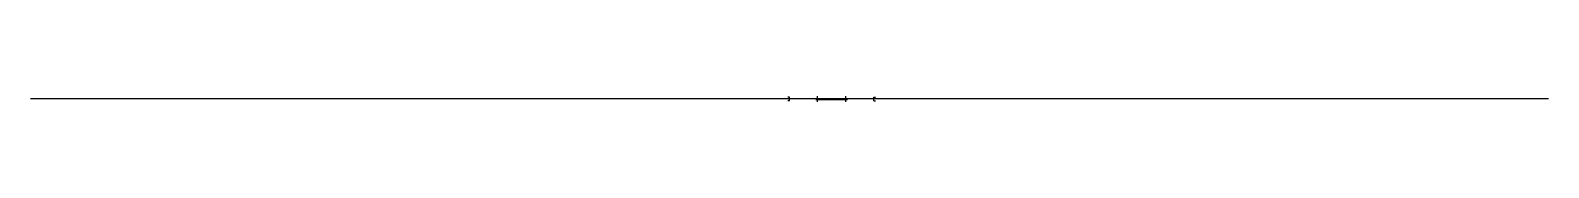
# Model space of a CAD drawing. Units: millimetres at full size, sheet at 1:100. Extents: x -15551 to 15061, y -3545 to -3435.
import ezdxf

# ---------------------------------------------------------------- set-up
doc = ezdxf.new("R2010")
doc.units = ezdxf.units.MM
doc.header["$LTSCALE"] = 100
doc.layers.add('0-0', color=7, linetype='Continuous')

msp = doc.modelspace()

# ---------------------------------------------------------------- linework, layer by layer
at = {"layer": '0-0'}
for p, q in [((15061.2, -3489.8), (-15551, -3489.8)), ((-244.9, -3454.8), (-279.9, -3454.8)), ((-244.9, -3524.8), (-279.9, -3524.8)), ((-244.9, -3524.8), (-244.9, -3454.8)), ((-244.9, -3477.8), (356.8, -3477.8)), ((286.8, -3501.8), (923.4, -3501.8)), ((321.8, -3544.8), (321.8, -3434.8)), ((853.4, -3477.8), (1455.1, -3477.8)), ((888.4, -3544.8), (888.4, -3434.8)), ((1455.1, -3454.8), (1490.1, -3454.8)), ((1455.1, -3524.8), (1455.1, -3454.8)), ((1455.1, -3524.8), (1490.1, -3524.8))]:
    msp.add_line(p, q, dxfattribs=at)

doc.saveas('drawing.dxf')
